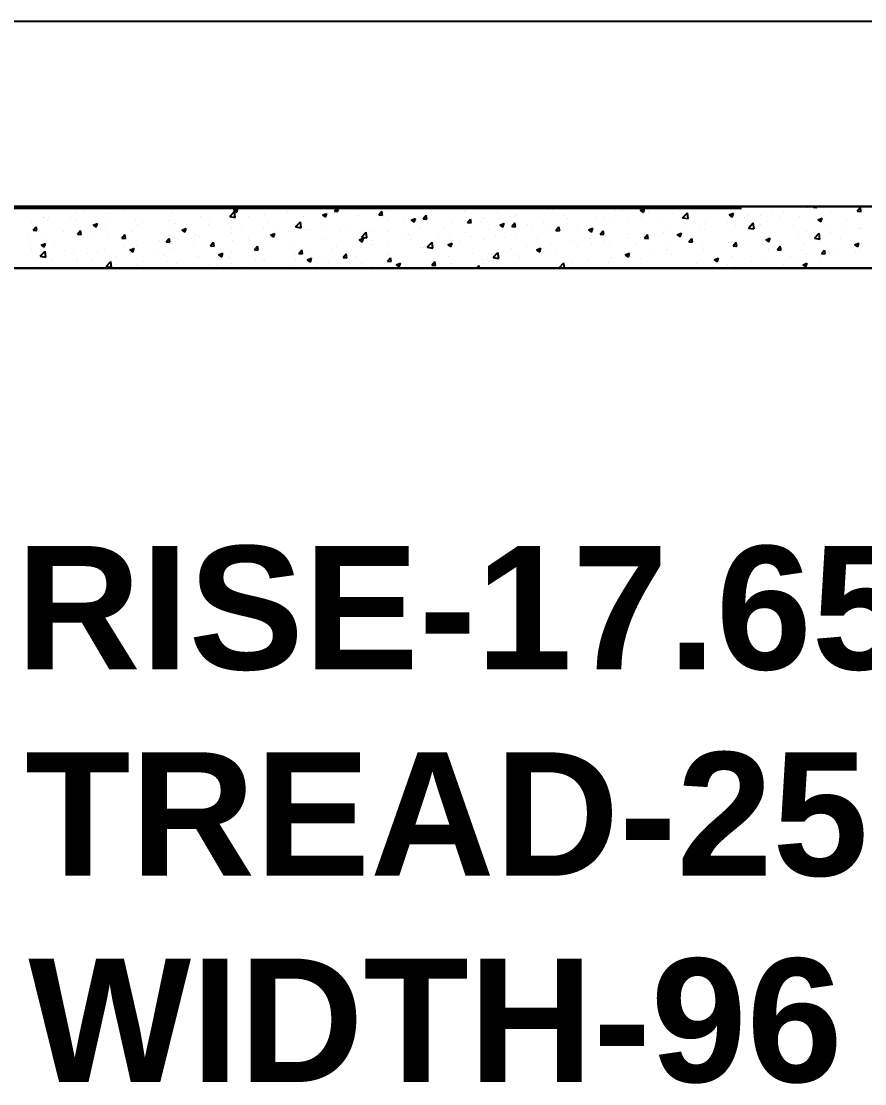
# Model space of a CAD drawing. Header units: metres. Extents: x -55 to 385, y 16 to 159.
# Drawn here: x -26.601 to -25.234, y 74.719 to 76.441 of the extents above; entities that cross this region are included whole.
import ezdxf

# ---------------------------------------------------------------- set-up
doc = ezdxf.new("R2010")
doc.units = ezdxf.units.M
doc.header["$MEASUREMENT"] = 0
doc.styles.add('X', font='arialbd.ttf', dxfattribs={"height": 20})

msp = doc.modelspace()

# ---------------------------------------------------------------- linework, layer by layer
for p, q in [((-27.57955, 76.44066), (-20.57956, 76.44066)), ((-27.57955, 76.44066), (-20.57956, 76.44066)), ((-20.57956, 76.14066), (-27.57955, 76.14066)), ((-27.57955, 76.14066), (-20.57956, 76.14066)), ((-27.57955, 76.14066), (-25.43424, 76.14066)), ((-27.57955, 76.13806), (-25.43424, 76.13806)), ((-26.46319, 76.13677), (-26.46319, 76.13677)), ((-26.39778, 76.14066), (-26.39566, 76.13923)), ((-26.39564, 76.13927), (-26.39518, 76.14066)), ((-26.39527, 76.13904), (-26.39527, 76.13904)), ((-26.36987, 76.14066), (-26.36117, 76.13931)), ((-26.36115, 76.13934), (-26.36131, 76.14066)), ((-26.29887, 76.14003), (-26.29887, 76.14003)), ((-26.25692, 76.13458), (-26.24992, 76.13727)), ((-26.25193, 76.13126), (-26.2499, 76.1373)), ((-26.20733, 76.13896), (-26.20733, 76.13896)), ((-26.16506, 76.13952), (-26.1641, 76.14066)), ((-26.16506, 76.13952), (-26.15908, 76.13899)), ((-26.15907, 76.13903), (-26.15937, 76.14066)), ((-26.09334, 76.13324), (-26.08851, 76.13899)), ((-26.08734, 76.13275), (-26.0885, 76.13902)), ((-26.0435, 76.13904), (-26.0435, 76.13904)), ((-25.99012, 76.13678), (-25.99012, 76.13678)), ((-25.95231, 76.14051), (-25.95231, 76.14051)), ((-25.85544, 76.13815), (-25.85544, 76.13815)), ((-25.74429, 76.13894), (-25.74429, 76.13894)), ((-25.73994, 76.13546), (-25.73994, 76.13546)), ((-25.73858, 76.14066), (-25.73679, 76.13945)), ((-25.73677, 76.13948), (-25.73637, 76.14066)), ((-25.69091, 76.13668), (-25.69091, 76.13668)), ((-25.63625, 76.13879), (-25.63446, 76.14066)), ((-25.63625, 76.13879), (-25.62736, 76.13741)), ((-25.62734, 76.13744), (-25.62772, 76.14066)), ((-25.59805, 76.1348), (-25.59105, 76.13749)), ((-25.59306, 76.13148), (-25.59103, 76.13752)), ((-25.59175, 76.13689), (-25.59175, 76.13689)), ((-25.49336, 76.13675), (-25.49336, 76.13675)), ((-25.32788, 76.13857), (-25.32788, 76.13857)), ((-25.31822, 76.13943), (-25.31719, 76.14066)), ((-25.31822, 76.13943), (-25.31225, 76.13891)), ((-25.31223, 76.13894), (-25.31255, 76.14066)), ((-25.30278, 76.13896), (-25.30278, 76.13896)), ((-25.2465, 76.13316), (-25.24168, 76.1389)), ((-25.2405, 76.13267), (-25.24166, 76.13893)), ((-25.23893, 76.13784), (-25.23893, 76.13784)), ((-26.56505, 76.12332), (-26.56505, 76.12332)), ((-26.56492, 76.12194), (-26.56492, 76.12194)), ((-26.55611, 76.12194), (-26.55611, 76.12194)), ((-26.52133, 76.12244), (-26.52133, 76.12244)), ((-26.5137, 76.13036), (-26.5137, 76.13036)), ((-26.51154, 76.11968), (-26.51154, 76.11968)), ((-26.49779, 76.13195), (-26.49779, 76.13195)), ((-26.45817, 76.13076), (-26.45817, 76.13076)), ((-26.43314, 76.13405), (-26.43314, 76.13405)), ((-26.41551, 76.12001), (-26.41551, 76.12001)), ((-26.35719, 76.13002), (-26.35719, 76.13002)), ((-26.31062, 76.12442), (-26.31062, 76.12442)), ((-26.26334, 76.12414), (-26.25555, 76.13226)), ((-26.26334, 76.12414), (-26.25445, 76.12276)), ((-26.25868, 76.13192), (-26.25868, 76.13192)), ((-26.25692, 76.13458), (-26.25195, 76.13122)), ((-26.25443, 76.12279), (-26.25553, 76.13228)), ((-26.23235, 76.12451), (-26.23235, 76.12451)), ((-26.20732, 76.1278), (-26.20732, 76.1278)), ((-26.16945, 76.13279), (-26.16945, 76.13279)), ((-26.14405, 76.12505), (-26.14405, 76.12505)), ((-26.11321, 76.12657), (-26.10621, 76.12926)), ((-26.11321, 76.12657), (-26.10824, 76.12322)), ((-26.10822, 76.12325), (-26.10619, 76.12929)), ((-26.1061, 76.11957), (-26.1061, 76.11957)), ((-26.09334, 76.13324), (-26.08736, 76.13272)), ((-26.08573, 76.13506), (-26.08573, 76.13506)), ((-26.05476, 76.12661), (-26.05476, 76.12661)), ((-26.02161, 76.12696), (-26.01679, 76.13271)), ((-26.02161, 76.12696), (-26.01563, 76.12644)), ((-26.01561, 76.12648), (-26.01677, 76.13274)), ((-26.00654, 76.11826), (-26.00654, 76.11826)), ((-26.00425, 76.13301), (-26.00425, 76.13301)), ((-25.9815, 76.12156), (-25.9815, 76.12156)), ((-25.9695, 76.11856), (-25.9625, 76.12125)), ((-25.9695, 76.11856), (-25.96452, 76.11521)), ((-25.9645, 76.11524), (-25.96248, 76.12128)), ((-25.94988, 76.12069), (-25.94506, 76.12643)), ((-25.94988, 76.12069), (-25.94391, 76.12017)), ((-25.94389, 76.1202), (-25.94504, 76.12647)), ((-25.94363, 76.12654), (-25.94363, 76.12654)), ((-25.93674, 76.13453), (-25.93674, 76.13453)), ((-25.88336, 76.13227), (-25.88336, 76.13227)), ((-25.88048, 76.13486), (-25.88048, 76.13486)), ((-25.87816, 76.11441), (-25.87334, 76.12016)), ((-25.87216, 76.11392), (-25.87332, 76.12019)), ((-25.85167, 76.12066), (-25.85167, 76.12066)), ((-25.82997, 76.13002), (-25.82997, 76.13002)), ((-25.79973, 76.12816), (-25.79973, 76.12816)), ((-25.79826, 76.12545), (-25.79826, 76.12545)), ((-25.77659, 76.12776), (-25.77659, 76.12776)), ((-25.74839, 76.1352), (-25.74839, 76.1352)), ((-25.72321, 76.1255), (-25.72321, 76.1255)), ((-25.71781, 76.12029), (-25.71781, 76.12029)), ((-25.66983, 76.12325), (-25.66983, 76.12325)), ((-25.65766, 76.12351), (-25.65766, 76.12351)), ((-25.65466, 76.12861), (-25.65466, 76.12861)), ((-25.63753, 76.13443), (-25.63753, 76.13443)), ((-25.62962, 76.1319), (-25.62962, 76.1319)), ((-25.61645, 76.12099), (-25.61645, 76.12099)), ((-25.59934, 76.13352), (-25.59934, 76.13352)), ((-25.59805, 76.1348), (-25.59308, 76.13144)), ((-25.59581, 76.12285), (-25.59581, 76.12285)), ((-25.58415, 76.13217), (-25.58415, 76.13217)), ((-25.56306, 76.11874), (-25.56306, 76.11874)), ((-25.5453, 76.12925), (-25.5453, 76.12925)), ((-25.53077, 76.12991), (-25.53077, 76.12991)), ((-25.52953, 76.12224), (-25.52174, 76.13036)), ((-25.52953, 76.12224), (-25.52064, 76.12086)), ((-25.52062, 76.12089), (-25.52172, 76.13038)), ((-25.47738, 76.12766), (-25.47738, 76.12766)), ((-25.45434, 76.12679), (-25.44733, 76.12948)), ((-25.45434, 76.12679), (-25.44936, 76.12343)), ((-25.44934, 76.12347), (-25.44732, 76.12951)), ((-25.44452, 76.11855), (-25.44452, 76.11855)), ((-25.42884, 76.12236), (-25.42884, 76.12236)), ((-25.424, 76.1254), (-25.424, 76.1254)), ((-25.40381, 76.12566), (-25.40381, 76.12566)), ((-25.3862, 76.12856), (-25.3862, 76.12856)), ((-25.37062, 76.12315), (-25.37062, 76.12315)), ((-25.36593, 76.13064), (-25.36593, 76.13064)), ((-25.34078, 76.1244), (-25.34078, 76.1244)), ((-25.31724, 76.12089), (-25.31724, 76.12089)), ((-25.31062, 76.11878), (-25.30362, 76.12147)), ((-25.31062, 76.11878), (-25.30565, 76.11543)), ((-25.30563, 76.11546), (-25.3036, 76.1215)), ((-25.28944, 76.13144), (-25.28944, 76.13144)), ((-25.26385, 76.11864), (-25.26385, 76.11864)), ((-25.2465, 76.13316), (-25.24052, 76.13263)), ((-26.58423, 76.11416), (-26.58423, 76.11416)), ((-26.58154, 76.10195), (-26.57672, 76.10769)), ((-26.58154, 76.10195), (-26.57557, 76.10142)), ((-26.57555, 76.10146), (-26.5767, 76.10773)), ((-26.5592, 76.11746), (-26.5592, 76.11746)), ((-26.50982, 76.09567), (-26.505, 76.10142)), ((-26.50382, 76.09518), (-26.50498, 76.10145)), ((-26.48466, 76.11034), (-26.47766, 76.11302)), ((-26.48466, 76.11034), (-26.47968, 76.10698)), ((-26.47967, 76.10701), (-26.47764, 76.11306)), ((-26.47383, 76.11), (-26.47383, 76.11)), ((-26.46441, 76.10348), (-26.46441, 76.10348)), ((-26.45816, 76.11743), (-26.45816, 76.11743)), ((-26.41247, 76.11097), (-26.41247, 76.11097)), ((-26.40478, 76.11517), (-26.40478, 76.11517)), ((-26.36113, 76.11802), (-26.36113, 76.11802)), ((-26.35842, 76.10791), (-26.35842, 76.10791)), ((-26.35139, 76.11292), (-26.35139, 76.11292)), ((-26.34095, 76.10233), (-26.33394, 76.10501)), ((-26.34095, 76.10233), (-26.33597, 76.09897)), ((-26.33595, 76.09901), (-26.33393, 76.10505)), ((-26.33338, 76.11121), (-26.33338, 76.11121)), ((-26.29801, 76.11066), (-26.29801, 76.11066)), ((-26.29551, 76.11619), (-26.29551, 76.11619)), ((-26.26068, 76.10503), (-26.26068, 76.10503)), ((-26.24463, 76.10841), (-26.24463, 76.10841)), ((-26.20855, 76.10567), (-26.20855, 76.10567)), ((-26.20236, 76.11504), (-26.20236, 76.11504)), ((-26.19125, 76.10615), (-26.19125, 76.10615)), ((-26.15804, 76.11207), (-26.15804, 76.11207)), ((-26.15662, 76.10759), (-26.14883, 76.11571)), ((-26.15662, 76.10759), (-26.14772, 76.10621)), ((-26.1477, 76.10623), (-26.14881, 76.11573)), ((-26.13787, 76.10389), (-26.13787, 76.10389)), ((-26.1326, 76.10166), (-26.1326, 76.10166)), ((-26.10757, 76.10496), (-26.10757, 76.10496)), ((-26.08448, 76.10164), (-26.08448, 76.10164)), ((-26.06969, 76.10995), (-26.06969, 76.10995)), ((-25.95352, 76.10722), (-25.95352, 76.10722)), ((-25.9149, 76.10543), (-25.9149, 76.10543)), ((-25.90218, 76.11426), (-25.90218, 76.11426)), ((-25.87816, 76.11441), (-25.87218, 76.11389)), ((-25.85658, 76.11544), (-25.85658, 76.11544)), ((-25.84387, 76.1037), (-25.84387, 76.1037)), ((-25.82578, 76.11055), (-25.81878, 76.11324)), ((-25.82578, 76.11055), (-25.82081, 76.1072)), ((-25.82079, 76.10723), (-25.81876, 76.11327)), ((-25.80643, 76.10814), (-25.80161, 76.11388)), ((-25.80643, 76.10814), (-25.80045, 76.10762)), ((-25.80044, 76.10765), (-25.80159, 76.11392)), ((-25.78072, 76.11201), (-25.78072, 76.11201)), ((-25.7743, 76.10349), (-25.7743, 76.10349)), ((-25.75569, 76.11531), (-25.75569, 76.11531)), ((-25.7496, 76.10191), (-25.7496, 76.10191)), ((-25.73471, 76.10186), (-25.72988, 76.10761)), ((-25.73471, 76.10186), (-25.72873, 76.10134)), ((-25.72871, 76.10137), (-25.72987, 76.10764)), ((-25.71598, 76.1135), (-25.71598, 76.1135)), ((-25.69909, 76.10831), (-25.69909, 76.10831)), ((-25.68207, 76.10254), (-25.67507, 76.10523)), ((-25.68207, 76.10254), (-25.6771, 76.09919)), ((-25.67708, 76.09922), (-25.67505, 76.10527)), ((-25.66298, 76.09559), (-25.65816, 76.10133)), ((-25.65698, 76.0951), (-25.65814, 76.10137)), ((-25.64715, 76.11581), (-25.64715, 76.11581)), ((-25.5549, 76.10576), (-25.5549, 76.10576)), ((-25.52987, 76.10906), (-25.52987, 76.10906)), ((-25.50968, 76.11648), (-25.50968, 76.11648)), ((-25.50284, 76.10854), (-25.50284, 76.10854)), ((-25.49458, 76.10346), (-25.49458, 76.10346)), ((-25.492, 76.11405), (-25.492, 76.11405)), ((-25.4563, 76.11423), (-25.4563, 76.11423)), ((-25.44323, 76.1105), (-25.44323, 76.1105)), ((-25.42281, 76.10569), (-25.41502, 76.11381)), ((-25.42281, 76.10569), (-25.41391, 76.10431)), ((-25.41389, 76.10433), (-25.415, 76.11383)), ((-25.40292, 76.11197), (-25.40292, 76.11197)), ((-25.39272, 76.1169), (-25.39272, 76.1169)), ((-25.34953, 76.10972), (-25.34953, 76.10972)), ((-25.30405, 76.10281), (-25.30405, 76.10281)), ((-25.29615, 76.10746), (-25.29615, 76.10746)), ((-25.26618, 76.1078), (-25.26618, 76.1078)), ((-25.24277, 76.1052), (-25.24277, 76.1052)), ((-25.24015, 76.10455), (-25.24015, 76.10455)), ((-26.59047, 76.08997), (-26.59047, 76.08997)), ((-26.56626, 76.09003), (-26.56626, 76.09003)), ((-26.53215, 76.09999), (-26.53215, 76.09999)), ((-26.51492, 76.09708), (-26.51492, 76.09708)), ((-26.50982, 76.09567), (-26.50384, 76.09515)), ((-26.48448, 76.09132), (-26.48448, 76.09132)), ((-26.45945, 76.09461), (-26.45945, 76.09461)), ((-26.43809, 76.0894), (-26.43327, 76.09514)), ((-26.43809, 76.0894), (-26.43211, 76.08887)), ((-26.43209, 76.08891), (-26.43325, 76.09518)), ((-26.42157, 76.0996), (-26.42157, 76.0996)), ((-26.37732, 76.08501), (-26.37732, 76.08501)), ((-26.36636, 76.08312), (-26.36154, 76.08887)), ((-26.36234, 76.08473), (-26.36234, 76.08473)), ((-26.36037, 76.08263), (-26.36153, 76.0889)), ((-26.319, 76.09502), (-26.319, 76.09502)), ((-26.31183, 76.09113), (-26.31183, 76.09113)), ((-26.25989, 76.09863), (-26.25989, 76.09863)), ((-26.25866, 76.08507), (-26.25866, 76.08507)), ((-26.23363, 76.08836), (-26.23363, 76.08836)), ((-26.19723, 76.09432), (-26.19023, 76.09701)), ((-26.19723, 76.09432), (-26.19226, 76.09096)), ((-26.19575, 76.09335), (-26.19575, 76.09335)), ((-26.19224, 76.091), (-26.19021, 76.09704)), ((-26.10732, 76.08628), (-26.10732, 76.08628)), ((-26.05597, 76.09332), (-26.05597, 76.09332)), ((-26.05352, 76.08631), (-26.04652, 76.089)), ((-26.05352, 76.08631), (-26.04855, 76.08295)), ((-26.04989, 76.09104), (-26.0421, 76.09916)), ((-26.04989, 76.09104), (-26.041, 76.08966)), ((-26.04853, 76.08299), (-26.0465, 76.08903)), ((-26.04098, 76.08968), (-26.04209, 76.09918)), ((-26.03154, 76.08541), (-26.03154, 76.08541)), ((-26.0311, 76.09938), (-26.0311, 76.09938)), ((-26.00546, 76.09972), (-26.00546, 76.09972)), ((-25.97772, 76.09713), (-25.97772, 76.09713)), ((-25.97322, 76.09542), (-25.97322, 76.09542)), ((-25.96994, 76.0871), (-25.96994, 76.0871)), ((-25.92434, 76.09487), (-25.92434, 76.09487)), ((-25.90678, 76.09542), (-25.90678, 76.09542)), ((-25.88175, 76.09871), (-25.88175, 76.09871)), ((-25.87095, 76.09262), (-25.87095, 76.09262)), ((-25.85289, 76.08737), (-25.85289, 76.08737)), ((-25.83262, 76.09348), (-25.83262, 76.09348)), ((-25.81757, 76.09036), (-25.81757, 76.09036)), ((-25.80095, 76.09487), (-25.80095, 76.09487)), ((-25.76419, 76.08811), (-25.76419, 76.08811)), ((-25.71081, 76.08585), (-25.71081, 76.08585)), ((-25.68096, 76.08917), (-25.68096, 76.08917)), ((-25.66298, 76.09559), (-25.657, 76.09507)), ((-25.65593, 76.09246), (-25.65593, 76.09246)), ((-25.61947, 76.08852), (-25.61947, 76.08852)), ((-25.61806, 76.09745), (-25.61806, 76.09745)), ((-25.59703, 76.08956), (-25.59703, 76.08956)), ((-25.59125, 76.08931), (-25.58643, 76.09506)), ((-25.59125, 76.08931), (-25.58528, 76.08879)), ((-25.58526, 76.08882), (-25.58641, 76.09509)), ((-25.56115, 76.09853), (-25.56115, 76.09853)), ((-25.54652, 76.09596), (-25.54652, 76.09596)), ((-25.53836, 76.09454), (-25.53136, 76.09722)), ((-25.53836, 76.09454), (-25.53338, 76.09118)), ((-25.53337, 76.09121), (-25.53134, 76.09726)), ((-25.51953, 76.08304), (-25.51471, 76.08878)), ((-25.51353, 76.08255), (-25.51469, 76.08882)), ((-25.43011, 76.08621), (-25.43011, 76.08621)), ((-25.39465, 76.08653), (-25.38764, 76.08922)), ((-25.39465, 76.08653), (-25.38967, 76.08317)), ((-25.39224, 76.0912), (-25.39224, 76.0912)), ((-25.38965, 76.08321), (-25.38763, 76.08925)), ((-25.342, 76.09111), (-25.342, 76.09111)), ((-25.32908, 76.09952), (-25.32908, 76.09952)), ((-25.31608, 76.08914), (-25.30829, 76.09726)), ((-25.31608, 76.08914), (-25.30719, 76.08776)), ((-25.30717, 76.08778), (-25.30827, 76.09728)), ((-25.29066, 76.09815), (-25.29066, 76.09815)), ((-25.27369, 76.08891), (-25.27369, 76.08891)), ((-26.58551, 76.07802), (-26.58551, 76.07802)), ((-26.5844, 76.07084), (-26.5844, 76.07084)), ((-26.57026, 76.05983), (-26.56247, 76.06795)), ((-26.56868, 76.07808), (-26.56168, 76.08077)), ((-26.56868, 76.07808), (-26.56371, 76.07473)), ((-26.56369, 76.07476), (-26.56166, 76.0808)), ((-26.56134, 76.05848), (-26.56245, 76.06798)), ((-26.54763, 76.083), (-26.54763, 76.083)), ((-26.53101, 76.06858), (-26.53101, 76.06858)), ((-26.46563, 76.07019), (-26.46563, 76.07019)), ((-26.43564, 76.075), (-26.43564, 76.075)), ((-26.42497, 76.07007), (-26.41797, 76.07276)), ((-26.42497, 76.07007), (-26.41999, 76.06672)), ((-26.41998, 76.06675), (-26.41795, 76.0728)), ((-26.41369, 76.07769), (-26.41369, 76.07769)), ((-26.38472, 76.06847), (-26.38472, 76.06847)), ((-26.36636, 76.08312), (-26.36039, 76.0826)), ((-26.35969, 76.07177), (-26.35969, 76.07177)), ((-26.32182, 76.07675), (-26.32182, 76.07675)), ((-26.29464, 76.07685), (-26.28982, 76.08259)), ((-26.29464, 76.07685), (-26.28866, 76.07632)), ((-26.28864, 76.07636), (-26.2898, 76.08263)), ((-26.22291, 76.07057), (-26.21809, 76.07632)), ((-26.22291, 76.07057), (-26.21694, 76.07005)), ((-26.21692, 76.07008), (-26.21807, 76.07635)), ((-26.20977, 76.07238), (-26.20977, 76.07238)), ((-26.15926, 76.07878), (-26.15926, 76.07878)), ((-26.15119, 76.0643), (-26.14637, 76.07004)), ((-26.14519, 76.06381), (-26.14635, 76.07007)), ((-26.096, 76.0705), (-26.096, 76.0705)), ((-26.08986, 76.0754), (-26.08986, 76.0754)), ((-26.03284, 76.07882), (-26.03284, 76.07882)), ((-26.00781, 76.08212), (-26.00781, 76.08212)), ((-25.95474, 76.07393), (-25.95474, 76.07393)), ((-25.94926, 76.07346), (-25.94926, 76.07346)), ((-25.94317, 76.07449), (-25.93538, 76.0826)), ((-25.94317, 76.07449), (-25.93428, 76.07311)), ((-25.93426, 76.07313), (-25.93536, 76.08263)), ((-25.90981, 76.0783), (-25.90281, 76.08099)), ((-25.90981, 76.0783), (-25.90483, 76.07495)), ((-25.90481, 76.07498), (-25.90279, 76.08102)), ((-25.9034, 76.08097), (-25.9034, 76.08097)), ((-25.89094, 76.08347), (-25.89094, 76.08347)), ((-25.80703, 76.07257), (-25.80703, 76.07257)), ((-25.78199, 76.07587), (-25.78199, 76.07587)), ((-25.76609, 76.07029), (-25.75909, 76.07298)), ((-25.76609, 76.07029), (-25.76112, 76.06694)), ((-25.7611, 76.06697), (-25.75907, 76.07301)), ((-25.75082, 76.06862), (-25.75082, 76.06862)), ((-25.74412, 76.08085), (-25.74412, 76.08085)), ((-25.73611, 76.0685), (-25.73611, 76.0685)), ((-25.70031, 76.07502), (-25.70031, 76.07502)), ((-25.67779, 76.07851), (-25.67779, 76.07851)), ((-25.65743, 76.08359), (-25.65743, 76.08359)), ((-25.64837, 76.08252), (-25.64837, 76.08252)), ((-25.60404, 76.08134), (-25.60404, 76.08134)), ((-25.55618, 76.06962), (-25.55618, 76.06962)), ((-25.55066, 76.07908), (-25.55066, 76.07908)), ((-25.51953, 76.08304), (-25.51355, 76.08252)), ((-25.5183, 76.0746), (-25.5183, 76.0746)), ((-25.49728, 76.07683), (-25.49728, 76.07683)), ((-25.49579, 76.07017), (-25.49579, 76.07017)), ((-25.45515, 76.08292), (-25.45515, 76.08292)), ((-25.4478, 76.07676), (-25.44298, 76.08251)), ((-25.4478, 76.07676), (-25.44182, 76.07624)), ((-25.44445, 76.07721), (-25.44445, 76.07721)), ((-25.4439, 76.07457), (-25.4439, 76.07457)), ((-25.44181, 76.07627), (-25.44296, 76.08254)), ((-25.39394, 76.08361), (-25.39394, 76.08361)), ((-25.39051, 76.07232), (-25.39051, 76.07232)), ((-25.39033, 76.06889), (-25.39033, 76.06889)), ((-25.37608, 76.07049), (-25.37125, 76.07623)), ((-25.37608, 76.07049), (-25.3701, 76.06997)), ((-25.37008, 76.07), (-25.37124, 76.07627)), ((-25.33713, 76.07006), (-25.33713, 76.07006)), ((-25.33201, 76.0789), (-25.33201, 76.0789)), ((-25.30435, 76.06421), (-25.29953, 76.06996)), ((-25.29835, 76.06372), (-25.29951, 76.06999)), ((-25.29248, 76.06836), (-25.29248, 76.06836)), ((-25.28375, 76.06781), (-25.28375, 76.06781)), ((-25.25093, 76.07852), (-25.24393, 76.08121)), ((-25.25093, 76.07852), (-25.24596, 76.07516)), ((-25.24973, 76.06696), (-25.24973, 76.06696)), ((-25.24594, 76.0752), (-25.24391, 76.08124)), ((-25.24136, 76.07127), (-25.24136, 76.07127)), ((-26.57026, 76.05983), (-26.56136, 76.05845)), ((-26.56748, 76.05674), (-26.56748, 76.05674)), ((-26.56331, 76.05741), (-26.56331, 76.05741)), ((-26.55228, 76.05498), (-26.55228, 76.05498)), ((-26.51614, 76.06379), (-26.51614, 76.06379)), ((-26.51079, 76.05187), (-26.51079, 76.05187)), ((-26.50993, 76.05515), (-26.50993, 76.05515)), ((-26.49396, 76.06499), (-26.49396, 76.06499)), ((-26.48575, 76.05517), (-26.48575, 76.05517)), ((-26.47763, 76.06633), (-26.47763, 76.06633)), ((-26.46353, 76.04328), (-26.45574, 76.0514)), ((-26.45655, 76.05289), (-26.45655, 76.05289)), ((-26.45462, 76.04193), (-26.45572, 76.05142)), ((-26.44788, 76.06016), (-26.44788, 76.06016)), ((-26.42425, 76.06407), (-26.42425, 76.06407)), ((-26.40317, 76.05064), (-26.40317, 76.05064)), ((-26.37087, 76.06182), (-26.37087, 76.06182)), ((-26.36356, 76.05144), (-26.36356, 76.05144)), ((-26.31749, 76.05956), (-26.31749, 76.05956)), ((-26.31305, 76.05784), (-26.31305, 76.05784)), ((-26.28126, 76.06207), (-26.27425, 76.06475)), ((-26.28126, 76.06207), (-26.27628, 76.05871)), ((-26.27626, 76.05874), (-26.27423, 76.06479)), ((-26.2641, 76.05731), (-26.2641, 76.05731)), ((-26.26111, 76.06534), (-26.26111, 76.06534)), ((-26.22206, 76.05391), (-26.22206, 76.05391)), ((-26.21072, 76.05505), (-26.21072, 76.05505)), ((-26.20649, 76.05538), (-26.20649, 76.05538)), ((-26.15891, 76.06222), (-26.15891, 76.06222)), ((-26.15734, 76.05279), (-26.15734, 76.05279)), ((-26.15119, 76.0643), (-26.14521, 76.06377)), ((-26.14817, 76.06539), (-26.14817, 76.06539)), ((-26.13754, 76.05406), (-26.13054, 76.05674)), ((-26.13754, 76.05406), (-26.13257, 76.0507)), ((-26.13387, 76.06552), (-26.13387, 76.06552)), ((-26.13255, 76.05073), (-26.13052, 76.05678)), ((-26.10853, 76.05299), (-26.10853, 76.05299)), ((-26.10396, 76.05054), (-26.10396, 76.05054)), ((-26.07946, 76.05802), (-26.07464, 76.06377)), ((-26.07946, 76.05802), (-26.07348, 76.0575)), ((-26.07346, 76.05753), (-26.07462, 76.0638)), ((-26.06589, 76.05344), (-26.06589, 76.05344)), ((-26.05719, 76.06003), (-26.05719, 76.06003)), ((-26.00773, 76.05175), (-26.00291, 76.05749)), ((-26.00773, 76.05175), (-26.00176, 76.05122)), ((-26.00758, 76.06345), (-26.00758, 76.06345)), ((-26.00668, 76.06643), (-26.00668, 76.06643)), ((-26.00174, 76.05126), (-26.0029, 76.05752)), ((-25.93601, 76.04547), (-25.93119, 76.05122)), ((-25.93309, 76.05597), (-25.93309, 76.05597)), ((-25.93001, 76.04498), (-25.93117, 76.05125)), ((-25.90806, 76.05927), (-25.90806, 76.05927)), ((-25.87018, 76.06426), (-25.87018, 76.06426)), ((-25.8541, 76.05408), (-25.8541, 76.05408)), ((-25.83645, 76.05793), (-25.82866, 76.06605)), ((-25.83645, 76.05793), (-25.82755, 76.05655)), ((-25.82753, 76.05658), (-25.82864, 76.06608)), ((-25.80216, 76.06158), (-25.80216, 76.06158)), ((-25.79443, 76.05849), (-25.79443, 76.05849)), ((-25.72972, 76.04138), (-25.72193, 76.0495)), ((-25.72088, 76.04066), (-25.72191, 76.04952)), ((-25.70727, 76.04973), (-25.70727, 76.04973)), ((-25.68224, 76.05302), (-25.68224, 76.05302)), ((-25.64959, 76.04923), (-25.64959, 76.04923)), ((-25.64436, 76.05801), (-25.64436, 76.05801)), ((-25.62238, 76.06228), (-25.61538, 76.06497)), ((-25.62238, 76.06228), (-25.61741, 76.05893)), ((-25.61739, 76.05896), (-25.61536, 76.065)), ((-25.59824, 76.05627), (-25.59824, 76.05627)), ((-25.58121, 76.06632), (-25.58121, 76.06632)), ((-25.54773, 76.06267), (-25.54773, 76.06267)), ((-25.47867, 76.05427), (-25.47167, 76.05696)), ((-25.47867, 76.05427), (-25.47369, 76.05092)), ((-25.47368, 76.05095), (-25.47165, 76.05699)), ((-25.44865, 76.05888), (-25.44865, 76.05888)), ((-25.41855, 76.05176), (-25.41855, 76.05176)), ((-25.39515, 76.05032), (-25.39515, 76.05032)), ((-25.35539, 76.06007), (-25.35539, 76.06007)), ((-25.34322, 76.05782), (-25.34322, 76.05782)), ((-25.33036, 76.06337), (-25.33036, 76.06337)), ((-25.30805, 76.05695), (-25.30805, 76.05695)), ((-25.30435, 76.06421), (-25.29837, 76.06369)), ((-25.29187, 76.06486), (-25.29187, 76.06486)), ((-27.57955, 76.04066), (-20.57956, 76.04066)), ((-20.57956, 76.04066), (-27.57955, 76.04066)), ((-20.57956, 76.04066), (-27.57955, 76.04066)), ((-26.57394, 76.04356), (-26.57394, 76.04356)), ((-26.46353, 76.04328), (-26.45464, 76.0419)), ((-26.4149, 76.0444), (-26.4149, 76.0444)), ((-26.34978, 76.04838), (-26.34978, 76.04838)), ((-26.2964, 76.04613), (-26.2964, 76.04613)), ((-26.28497, 76.04563), (-26.28497, 76.04563)), ((-26.26481, 76.04537), (-26.26481, 76.04537)), ((-26.25993, 76.04892), (-26.25993, 76.04892)), ((-26.24302, 76.04387), (-26.24302, 76.04387)), ((-26.18964, 76.04162), (-26.18964, 76.04162)), ((-26.16047, 76.04549), (-26.16047, 76.04549)), ((-26.12421, 76.04343), (-26.12421, 76.04343)), ((-26.05057, 76.04828), (-26.05057, 76.04828)), ((-26.03412, 76.04267), (-26.03412, 76.04267)), ((-25.99719, 76.04603), (-25.99719, 76.04603)), ((-25.99624, 76.04766), (-25.99624, 76.04766)), ((-25.99383, 76.04605), (-25.98683, 76.04874)), ((-25.99383, 76.04605), (-25.98885, 76.04269)), ((-25.98884, 76.04273), (-25.98681, 76.04877)), ((-25.94381, 76.04377), (-25.94381, 76.04377)), ((-25.93601, 76.04547), (-25.93003, 76.04495)), ((-25.90461, 76.04768), (-25.90461, 76.04768)), ((-25.89043, 76.04152), (-25.89043, 76.04152)), ((-25.86305, 76.04066), (-25.85946, 76.04494)), ((-25.85865, 76.04066), (-25.85944, 76.04497)), ((-25.85275, 76.04848), (-25.85275, 76.04848)), ((-25.84328, 76.04066), (-25.84311, 76.04073)), ((-25.84313, 76.04066), (-25.8431, 76.04076)), ((-25.77043, 76.04141), (-25.77043, 76.04141)), ((-25.72972, 76.04138), (-25.72508, 76.04066)), ((-25.70152, 76.04173), (-25.70152, 76.04173)), ((-25.50696, 76.04887), (-25.50696, 76.04887)), ((-25.48145, 76.04348), (-25.48145, 76.04348)), ((-25.45642, 76.04677), (-25.45642, 76.04677)), ((-25.44566, 76.04392), (-25.44566, 76.04392)), ((-25.36637, 76.04694), (-25.36637, 76.04694)), ((-25.33496, 76.04627), (-25.32795, 76.04895)), ((-25.33496, 76.04627), (-25.32998, 76.04291)), ((-25.32996, 76.04294), (-25.32793, 76.04899))]:
    msp.add_line(p, q)

# ---------------------------------------------------------------- texts
at = {"style": 'X'}
for s, p in [('RISE-17.65', (-26.60903, 75.39046)), ('TREAD-25', (-26.59456, 75.0563)), ('WIDTH-96', (-26.58952, 74.72215))]:
    msp.add_text(s, height=0.2, dxfattribs=at).set_placement(p)

doc.saveas('drawing.dxf')
